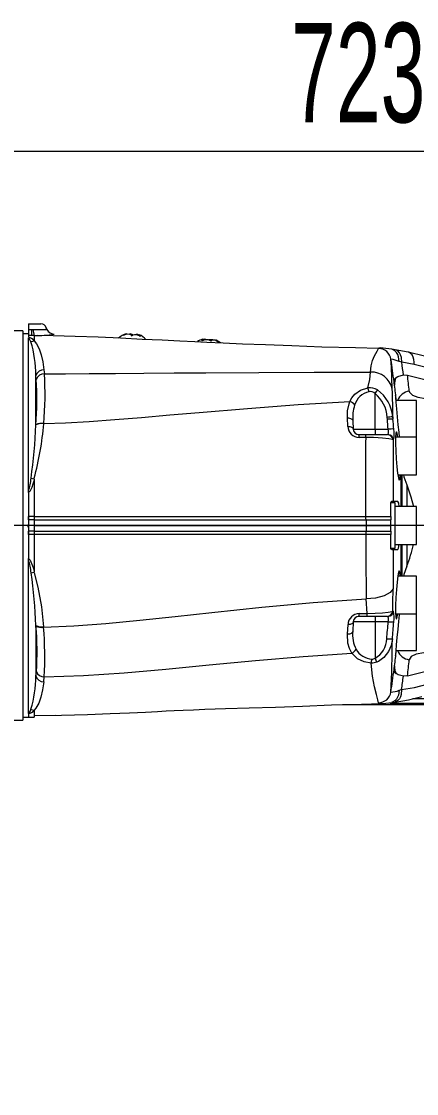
# Model space of a CAD drawing. Header units: millimetres. Extents: x 26 to 585, y 36 to 406.
# Drawn here: x 137.76 to 151.66, y 362.75 to 400.49 of the extents above; entities that cross this region are included whole.
import ezdxf

# ---------------------------------------------------------------- set-up
doc = ezdxf.new("R2010")
doc.units = ezdxf.units.MM
doc.styles.add('SLDTEXTSTYLE0', font='TXT', dxfattribs={"width": 0.605})
doc.dimstyles.new('SLDDIMSTYLE0', dxfattribs={"dimtxt": 3.5, "dimasz": 3.5, "dimexe": 0, "dimexo": 0.0625, "dimgap": 0.875, "dimtad": 1, "dimtoh": 1, "dimlfac": 10, "dimrnd": 1e-09, "dimzin": 12, "dimdsep": 46, "dimtxsty": 'SLDTEXTSTYLE0', "dimsah": 1, "dimcen": 0.09, "dimadec": 0, "dimazin": 0, "dimtfac": 1, "dimtdec": 3, "dimtofl": 0, "dimtmove": 0, "dimatfit": 3, "dimfxl": 1, "dimfrac": 2, "dimtolj": 1, "dimtzin": 12, "dimarcsym": 0})

# ---------------------------------------------------------------- blocks, each defined once
blk = doc.blocks.new('*D4')
at = {"color": 7, "linetype": 'Continuous', "lineweight": 0, "transparency": 16777216}
for p, q in [((115.108, 371.096), (115.108, 397.429)), ((187.405, 390.692), (187.405, 397.429)), ((115.108, 395.929), (187.405, 395.929))]:
    blk.add_line(p, q, dxfattribs=at)
for points in [[(115.108, 395.929), (118.608, 395.39), (118.608, 396.467)], [(187.405, 395.929), (183.905, 396.467), (183.905, 395.39)]]:
    blk.add_solid(points, dxfattribs=at)
at = {"color": 7, "linetype": 'Continuous', "lineweight": 0, "transparency": 16777216, "insert": (147.249, 400.441), "char_height": 3.5, "attachment_point": 1, "style": 'SLDTEXTSTYLE0'}
blk.add_mtext('723', dxfattribs=at)
blk = doc.blocks.new('*D7')
at = {"color": 7, "linetype": 'Continuous', "lineweight": 0, "transparency": 16777216}
for p, q in [((176.289, 382.746), (54.402, 382.746)), ((55.902, 382.746), (55.902, 362.746)), ((104.053, 362.746), (54.402, 362.746))]:
    blk.add_line(p, q, dxfattribs=at)
for points in [[(55.902, 382.746), (55.363, 379.246), (56.44, 379.246)], [(55.902, 362.746), (56.44, 366.246), (55.363, 366.246)]]:
    blk.add_solid(points, dxfattribs=at)
at = {"color": 7, "linetype": 'Continuous', "lineweight": 0, "transparency": 16777216, "insert": (51.39, 368.739), "char_height": 3.5, "attachment_point": 1, "rotation": 90, "style": 'SLDTEXTSTYLE0'}
blk.add_mtext('200', dxfattribs=at)

msp = doc.modelspace()

# ---------------------------------------------------------------- linework, layer by layer
at = {"color": 7, "linetype": 'Continuous', "lineweight": 15}
for p, q in [((137.804631, 389.596269), (137.404631, 389.596269)), ((137.804631, 389.596269), (137.804631, 375.896261)), ((138.004629, 389.846263), (138.439409, 389.846263)), ((138.004629, 389.846263), (138.004629, 389.646266)), ((138.004629, 389.646266), (138.10463, 389.646266)), ((138.004629, 389.646266), (138.004629, 389.43281)), ((138.10463, 389.646266), (138.10463, 389.43281)), ((138.10463, 389.646266), (138.170252, 389.646266)), ((138.170243, 389.646266), (138.653184, 389.646266)), ((138.439409, 389.846263), (138.439418, 389.846263)), ((138.631854, 389.700733), (138.631854, 389.700721)), ((138.653184, 389.646266), (138.631854, 389.700721)), ((138.004629, 389.496265), (137.804631, 389.496265)), ((138.10463, 389.43281), (138.004629, 389.43281)), ((138.004629, 389.43281), (138.004629, 389.390157)), ((138.004629, 383.957026), (138.004629, 389.356694)), ((138.204629, 389.433513), (138.10463, 389.43281)), ((138.204629, 389.251921), (138.204543, 389.247952)), ((138.204543, 389.247952), (138.204629, 389.247856)), ((138.204629, 389.433513), (138.204629, 389.251921)), ((141.903982, 389.462362), (141.901872, 389.43219)), ((144.146673, 389.269553), (144.148971, 389.302395)), ((150.91644, 388.934157), (150.799335, 388.950918)), ((151.371844, 388.850854), (150.916458, 388.934145)), ((154.02735, 388.189898), (151.372058, 388.850794)), ((151.142336, 388.49468), (151.052065, 388.521657)), ((151.57928, 388.414929), (151.142336, 388.49468)), ((154.219122, 387.75811), (151.57928, 388.414917)), ((138.549528, 388.229261), (138.564, 388.085423)), ((138.564, 388.085423), (138.564018, 388.085423)), ((151.203437, 388.047383), (151.344336, 388.033388)), ((138.26421, 386.29062), (138.26421, 388.031421)), ((138.278521, 387.890027), (138.26421, 388.031421)), ((151.344336, 388.033388), (153.946985, 387.384258)), ((150.20463, 386.135803), (150.20463, 387.397085)), ((151.664628, 387.152038), (150.935013, 387.152038)), ((149.245114, 386.234496), (149.230559, 386.534033)), ((150.636853, 386.486016), (150.629521, 386.553524)), ((150.834937, 386.531375), (150.825937, 386.569522)), ((150.834937, 386.531375), (150.83505, 386.494277)), ((138.26421, 386.29062), (138.264538, 386.295257)), ((138.543324, 386.335931), (138.543353, 386.335931)), ((149.421419, 386.425982), (149.436624, 386.135803)), ((149.436624, 386.135803), (150.20463, 386.135803)), ((149.636347, 385.94626), (149.868912, 385.94626)), ((149.874325, 385.844217), (149.642564, 385.843859)), ((149.868847, 385.94626), (150.638754, 385.94626)), ((150.20463, 386.135803), (150.20463, 385.94626)), ((150.20463, 386.135803), (150.666619, 386.135803)), ((151.664628, 385.852359), (150.914628, 385.852359)), ((150.854743, 385.761342), (150.83688, 385.761342)), ((138.194982, 384.38438), (138.204629, 384.41423)), ((138.204629, 384.344087), (138.204629, 383.063457)), ((151.009131, 384.525357), (151.664628, 384.525357)), ((151.108707, 384.525357), (151.108707, 383.40976)), ((138.004629, 383.905146), (138.004629, 383.957026)), ((138.004629, 383.905146), (138.004629, 383.063457)), ((150.754631, 383.06341), (150.754631, 383.556268)), ((150.914628, 383.546267), (150.754631, 383.546267)), ((150.839771, 383.596263), (150.794632, 383.596263)), ((151.005949, 383.596263), (150.839407, 383.596263)), ((150.914628, 382.461331), (150.914628, 383.546267)), ((151.664628, 383.40976), (150.914628, 383.40976)), ((137.993879, 382.693146), (138.004629, 382.778154)), ((138.004629, 382.946263), (138.004629, 383.063457)), ((138.204629, 383.063457), (138.004629, 383.063457)), ((138.004629, 383.063457), (138.004629, 382.946263)), ((138.004629, 382.946263), (138.004629, 382.746265)), ((138.204629, 382.946263), (138.004629, 382.946263)), ((138.204629, 383.063457), (138.204629, 382.946263)), ((138.204629, 382.946263), (138.204629, 382.746265)), ((138.204629, 382.946263), (149.885971, 382.946263)), ((149.885971, 382.946263), (149.893177, 382.746265)), ((149.885971, 382.946263), (150.754631, 382.946263)), ((150.754631, 383.06341), (150.754631, 382.946263)), ((150.754631, 382.746265), (150.754631, 382.946263)), ((138.204629, 382.746265), (138.004629, 382.746265)), ((138.004629, 382.746265), (138.004629, 382.546268)), ((138.004629, 382.429073), (138.004629, 382.546268)), ((138.204629, 382.546268), (138.004629, 382.546268)), ((138.004629, 382.546268), (138.004629, 382.429073)), ((138.204629, 382.429073), (138.004629, 382.429073)), ((138.004629, 382.429073), (138.004629, 381.587372)), ((138.204629, 382.746265), (149.893177, 382.746265)), ((138.204629, 382.746265), (138.204629, 382.546268)), ((138.204629, 382.546268), (138.204629, 382.429073)), ((138.204629, 382.546268), (149.885971, 382.546268)), ((138.204629, 382.429073), (138.204629, 381.148443)), ((149.893177, 382.746265), (149.885971, 382.546268)), ((149.885971, 382.546268), (150.754631, 382.546268)), ((149.893177, 382.746265), (150.754631, 382.746265)), ((150.754631, 382.546268), (150.754631, 382.746265)), ((150.754631, 382.546268), (150.754631, 382.429014)), ((150.754631, 381.936262), (150.754631, 382.429014)), ((150.914628, 381.946264), (150.914628, 382.461331)), ((150.914628, 382.08277), (151.664628, 382.08277)), ((151.108707, 382.08277), (151.108707, 380.967174)), ((150.755901, 381.946264), (150.914628, 381.946264)), ((150.794632, 381.896267), (150.839199, 381.896267)), ((150.839032, 381.896267), (151.005949, 381.896267)), ((138.004629, 381.535492), (138.004629, 381.587372)), ((138.004629, 376.135836), (138.004629, 381.535492)), ((151.664628, 380.967174), (151.00788, 380.967174)), ((149.924208, 379.64773), (149.89344, 380.162618)), ((150.826896, 379.731188), (150.854743, 379.731188)), ((149.436624, 379.356728), (149.419273, 379.025612)), ((150.20463, 379.356728), (149.436624, 379.356728)), ((149.915678, 379.546259), (149.636347, 379.546259)), ((149.648488, 379.648576), (149.926294, 379.647825)), ((150.628657, 379.546259), (149.913616, 379.546259)), ((150.20463, 379.546259), (150.20463, 379.356728)), ((150.20463, 379.356728), (150.20463, 378.070269)), ((150.666619, 379.356728), (150.20463, 379.356728)), ((150.914628, 379.640172), (151.664628, 379.640172)), ((138.26421, 379.22313), (138.26421, 377.441607)), ((138.265491, 379.205129), (138.26421, 379.22313)), ((138.535948, 379.165552), (138.535962, 379.165552)), ((149.234892, 378.914902), (149.251867, 379.257558)), ((150.934757, 378.340493), (151.664628, 378.340493)), ((151.343895, 377.45565), (153.869606, 378.085349)), ((138.26421, 377.441607), (138.28123, 377.608059)), ((138.543225, 377.243481), (138.560248, 377.413008)), ((138.560227, 377.413008), (138.560248, 377.413008)), ((151.343895, 377.45565), (151.202984, 377.441666)), ((151.046849, 376.943312), (151.138175, 376.968668)), ((149.05463, 376.446269), (154.154629, 376.446269)), ((150.723983, 376.496265), (154.204632, 376.496265)), ((150.790156, 376.513717), (150.909437, 376.528857)), ((154.536808, 376.646266), (151.527585, 376.646266)), ((137.804631, 375.996266), (138.004629, 375.996266)), ((138.004629, 376.124583), (138.004629, 376.135836)), ((138.004629, 376.124583), (138.004629, 375.996266)), ((138.004629, 375.996266), (138.204629, 375.996266)), ((138.203884, 376.24471), (138.204629, 376.245497)), ((138.203884, 376.24471), (138.204629, 376.240609)), ((138.204629, 376.240609), (138.204629, 375.996266)), ((138.204629, 376.050935), (138.952387, 376.065908)), ((137.404631, 375.896261), (137.804631, 375.896261))]:
    msp.add_line(p, q, dxfattribs=at)
at = {"color": 8, "linetype": 'Continuous', "lineweight": 15}
for p, q in [((151.664628, 385.965822), (151.664628, 387.152038)), ((151.664628, 385.852359), (151.664628, 385.965822)), ((151.664628, 384.696279), (151.664628, 385.852359)), ((151.664628, 384.525357), (151.664628, 384.696279)), ((151.151038, 384.525357), (151.151038, 383.40976)), ((151.324243, 384.1781), (151.324243, 383.40976)), ((150.794632, 383.596263), (150.794632, 383.546267)), ((151.664628, 382.30146), (151.664628, 383.40976)), ((151.151038, 382.08277), (151.151038, 380.967174)), ((151.324243, 382.08277), (151.324243, 381.31784)), ((151.664628, 382.08277), (151.664628, 382.30146)), ((150.794632, 381.946264), (150.794632, 381.896267)), ((151.664628, 380.104039), (151.664628, 380.967174)), ((151.664628, 379.640172), (151.664628, 380.104039)), ((151.664628, 378.340493), (151.664628, 379.640172))]:
    msp.add_line(p, q, dxfattribs=at)
at = {"color": 7, "linetype": 'Continuous', "lineweight": 15, "flags": 128}
for points in [[(138.092298, 389.218126), (138.032196, 389.331589), (138.004629, 389.356694)], [(138.092298, 389.218126), (138.104967, 389.223943), (138.204543, 389.247952)], [(138.204629, 389.247856), (138.204632, 389.247856), (138.286976, 389.142547), (138.378013, 388.968609), (138.451255, 388.759802), (138.509507, 388.511787), (138.549528, 388.229261)], [(150.326867, 388.981197), (149.515385, 388.997517), (148.333699, 389.030359), (147.276614, 389.066038), (146.345724, 389.101682), (145.53972, 389.135299), (144.855295, 389.165554), (144.287951, 389.191637), (143.85928, 389.211808), (143.330739, 389.236973), (142.709521, 389.266835), (142.008344, 389.300571), (141.244293, 389.336655), (140.454421, 389.372096), (139.653073, 389.404211), (138.875134, 389.428315), (138.336943, 389.435718)], [(141.350378, 389.445982), (141.44005, 389.479599), (141.504894, 389.490245), (141.560856, 389.486764), (141.599325, 389.47073), (141.621984, 389.443026), (141.62666, 389.426658)], [(141.62666, 389.426658), (141.67724, 389.463017), (141.731674, 389.47439), (141.796488, 389.470289), (141.860289, 389.452491), (141.922749, 389.421997), (141.949675, 389.404068)], [(141.906307, 389.44845), (141.849557, 389.466152), (141.796599, 389.470265)], [(141.949675, 389.404068), (141.913364, 389.446507), (141.904009, 389.462338), (141.912637, 389.462159)], [(144.12816, 389.304087), (144.13409, 389.3064), (144.148649, 389.305816), (144.143532, 389.292822), (144.120944, 389.268289), (144.10523, 389.25334)], [(144.10523, 389.25334), (144.191737, 389.287184), (144.261191, 389.297507), (144.328014, 389.293275), (144.381372, 389.276192), (144.422404, 389.247201), (144.436292, 389.23019)], [(144.436292, 389.23019), (144.460339, 389.268408), (144.497744, 389.280961), (144.550041, 389.277742), (144.607584, 389.260373), (144.669388, 389.229939), (144.697879, 389.211903)], [(144.697879, 389.211903), (144.638194, 389.255975), (144.607205, 389.273308), (144.592709, 389.274762), (144.593538, 389.271305)], [(150.047017, 388.148377), (150.065012, 388.372455), (150.116027, 388.560329), (150.184108, 388.715027), (150.282694, 388.885758), (150.327278, 388.980029)], [(150.327278, 388.980029), (150.351889, 388.995931), (150.415344, 388.996396)], [(150.799228, 388.950954), (150.580234, 388.982687), (150.409193, 388.997386)], [(138.564018, 388.085423), (139.30629, 388.089655), (140.143193, 388.095293), (141.065506, 388.101886), (142.064009, 388.109014), (143.129472, 388.116358), (144.252662, 388.123629), (146.112097, 388.134251), (148.055495, 388.142894), (150.047148, 388.148365)], [(149.952657, 387.597571), (150.018478, 387.888966), (150.047285, 388.148365)], [(150.943399, 387.955222), (151.00847, 387.997756), (151.203437, 388.047383)], [(149.318303, 387.106416), (149.318303, 387.106416), (149.391616, 387.246154), (149.492831, 387.370584), (149.693615, 387.513361), (149.953217, 387.597213)], [(150.927008, 387.327371), (150.924833, 387.332068), (150.928004, 387.250374), (150.939883, 387.083719), (150.959153, 386.850415), (150.983716, 386.575864), (151.01086, 386.290536), (151.037491, 386.026976), (151.056523, 385.852585)], [(151.407565, 387.473462), (151.415891, 387.439213), (151.516844, 387.332843), (151.712901, 387.25873), (151.979483, 387.222646), (152.29292, 387.227736)], [(138.543353, 386.335931), (139.312256, 386.362944), (140.145711, 386.41058), (141.038267, 386.474834), (141.984473, 386.551688), (142.978875, 386.63728), (144.01601, 386.727796), (145.718999, 386.870859), (147.492851, 387.001989), (149.316497, 387.106321)], [(149.230559, 386.534033), (149.236835, 386.788533), (149.288649, 387.033258), (149.316497, 387.106321), (149.316497, 387.106321)], [(149.316497, 387.106321), (149.317879, 387.106226), (149.318189, 387.106154)], [(149.318189, 387.106154), (149.318297, 387.106405), (149.318303, 387.106416)], [(149.230559, 386.534033), (149.267502, 386.532257), (149.302847, 386.526416), (149.335367, 386.5167), (149.36393, 386.503468), (149.387533, 386.487172), (149.405361, 386.468373), (149.416787, 386.447737), (149.421419, 386.425982)], [(150.825913, 386.569629), (150.825913, 386.569617), (150.83505, 386.494277), (150.83505, 386.494277)], [(138.543353, 386.335931), (138.543353, 386.335919), (138.542981, 386.331067)], [(149.245114, 386.234496), (149.282212, 386.233113), (149.317718, 386.227951), (149.350388, 386.219189), (149.37907, 386.207125), (149.402762, 386.192189), (149.420638, 386.174915), (149.432052, 386.155889), (149.436624, 386.135803)], [(150.836957, 385.76133), (150.836957, 385.76133), (150.821264, 385.770664), (150.685448, 385.803125), (150.460918, 385.825846), (150.313539, 385.834263), (150.149317, 385.840223), (149.873794, 385.844157), (149.873788, 385.844157)], [(151.004083, 385.852359), (150.977237, 385.991166), (150.953598, 386.03885), (150.935937, 385.989855), (150.926251, 385.850416), (150.925554, 385.637114), (150.933851, 385.374162), (150.9502, 385.09054), (150.972826, 384.81736), (150.999237, 384.58514), (151.02647, 384.420667), (151.051391, 384.343384), (151.071114, 384.36235), (151.083405, 384.474907), (151.084883, 384.525357)], [(150.83688, 385.761748), (150.838078, 385.072038), (150.83893, 384.339378), (150.839407, 383.596478)], [(138.204629, 384.344087), (138.161317, 384.202884), (138.11963, 384.087823), (138.08584, 384.011851), (138.048736, 383.948837), (138.020484, 383.916734), (138.004629, 383.905146)], [(138.095854, 384.411845), (138.100211, 384.410737), (138.194982, 384.38438)], [(138.194982, 384.38438), (138.196863, 384.383414), (138.198815, 384.381352), (138.201184, 384.376464), (138.204319, 384.356807), (138.204656, 384.34417)], [(151.20138, 384.525357), (151.218987, 384.46295), (151.324243, 384.1781)], [(151.324243, 384.1781), (151.469071, 383.751104), (151.560832, 383.40976)], [(151.055796, 383.40976), (151.035566, 383.537565), (151.005949, 383.596263)], [(138.204629, 383.063457), (138.204635, 383.063457), (138.213424, 383.063457), (139.418162, 383.062849), (140.624584, 383.061717), (141.831527, 383.060406), (143.03783, 383.059237), (144.242329, 383.05857), (147.055907, 383.058892), (149.873246, 383.060084)], [(149.875582, 382.43191), (147.869913, 382.430241), (145.866264, 382.428429), (143.864093, 382.427249), (142.309625, 382.42713), (140.941809, 382.42769), (139.572031, 382.428537), (138.204635, 382.429073), (138.204629, 382.429073)], [(151.005949, 381.896267), (151.032884, 381.944511), (151.056565, 382.08277)], [(150.794632, 381.896267), (150.766695, 381.90764), (150.761426, 381.913958), (150.756825, 381.923197), (150.755192, 381.929586), (150.754631, 381.936262)], [(150.839032, 381.896124), (150.838173, 381.180475), (150.83688, 380.514548)], [(138.004629, 381.587372), (138.019917, 381.576286), (138.063253, 381.521747), (138.168753, 381.26689), (138.204629, 381.148443)], [(151.324243, 381.31784), (151.213635, 381.017933), (151.199664, 380.967174)], [(138.096158, 381.078503), (138.100381, 381.079588), (138.194431, 381.105838)], [(138.204653, 381.14836), (138.204206, 381.133602), (138.203145, 381.123565), (138.201753, 381.116758), (138.199059, 381.109939), (138.197289, 381.107614), (138.19537, 381.106208), (138.194431, 381.105838)], [(138.194431, 381.105838), (138.204629, 381.074438), (138.204629, 381.074426)], [(138.204629, 381.074426), (138.204632, 381.074426), (138.334883, 380.573414), (138.458414, 379.880438), (138.53463, 379.183612)], [(151.085413, 380.967174), (151.075781, 381.104992), (151.058329, 381.153665), (151.034964, 381.107185), (151.008231, 380.969928), (150.981141, 380.756686), (150.956834, 380.491624), (150.938124, 380.20545), (150.927145, 379.931197), (150.925071, 379.699741), (150.932057, 379.536376), (150.947292, 379.458723), (150.969113, 379.475496), (150.995136, 379.585538), (151.003523, 379.640172)], [(150.83688, 380.514548), (150.737167, 380.384193), (150.521738, 380.268703), (150.220568, 380.191491), (149.89344, 380.162618)], [(138.535962, 379.165552), (139.598484, 379.210601), (140.727852, 379.294882), (141.918016, 379.408369), (143.162922, 379.541312), (144.45648, 379.684279), (146.213857, 379.870937), (148.030622, 380.037496), (149.89335, 380.162618)], [(149.924208, 379.647765), (149.924214, 379.647765), (150.213392, 379.65679), (150.464411, 379.671548), (150.670535, 379.692612), (150.804211, 379.720173), (150.826819, 379.731212), (150.826819, 379.731212)], [(149.436624, 379.356728), (149.432231, 379.336999), (149.421288, 379.318283), (149.404157, 379.301212), (149.381418, 379.286347), (149.353833, 379.274199), (149.322326, 379.265163), (149.287952, 379.259548), (149.251867, 379.257558)], [(151.057298, 379.646263), (151.052023, 379.601095), (151.027382, 379.367564), (151.000221, 379.092179), (150.973631, 378.8061), (150.950683, 378.542385), (150.934053, 378.331552), (150.925595, 378.197334), (150.926192, 378.154097), (150.93571, 378.205893), (150.952292, 378.340493)], [(138.53463, 379.183612), (138.535948, 379.165564), (138.535948, 379.165552)], [(149.419273, 379.025612), (149.414791, 379.003845), (149.403811, 378.983138), (149.386687, 378.964207), (149.364001, 378.947661), (149.3365, 378.934059), (149.3051, 378.923867), (149.270851, 378.917406), (149.234892, 378.914902)], [(149.38379, 378.254972), (149.38379, 378.254972), (149.299372, 378.418527), (149.250329, 378.603015), (149.234892, 378.914902)], [(150.812144, 378.750966), (150.812138, 378.750966), (150.766529, 378.526066), (150.678385, 378.314445), (150.51098, 378.093443), (150.320543, 377.959178), (150.263275, 377.934299)], [(138.560248, 377.413008), (139.940996, 377.46558), (141.369305, 377.563856), (142.843012, 377.693007), (144.359917, 377.839003), (145.992956, 377.995143), (147.668416, 378.1391), (149.383951, 378.254972)], [(150.071521, 377.901182), (149.818517, 377.946017), (149.582268, 378.05743), (149.384112, 378.254984), (149.384112, 378.254984)], [(152.296711, 378.265045), (152.230401, 378.269658), (151.915867, 378.266332), (151.653619, 378.219531), (151.477618, 378.134868), (151.407892, 378.022371)], [(150.263275, 377.934299), (150.127406, 377.902732), (150.068922, 377.901063), (150.068916, 377.901063)], [(150.326575, 376.501761), (150.307293, 376.609824), (150.255979, 376.797662), (150.189258, 377.062378), (150.117792, 377.43846), (150.068922, 377.900956)], [(150.087858, 378.045092), (150.123049, 378.045473), (150.20463, 378.070269)], [(151.202984, 377.441666), (151.011861, 377.489398), (150.943167, 377.533684)], [(138.543225, 377.243481), (138.50203, 376.955793), (138.441361, 376.705072), (138.362966, 376.492355), (138.263986, 376.317821), (138.204632, 376.245497), (138.204629, 376.245497)], [(151.138175, 376.968668), (151.593251, 377.045927), (152.040363, 377.159045)], [(150.909455, 376.528869), (151.382793, 376.609371), (151.853479, 376.728664)], [(138.204629, 376.054881), (139.163158, 376.069019), (140.079151, 376.093684), (140.87883, 376.12221), (141.559193, 376.150773), (142.117483, 376.176904), (142.55131, 376.199124), (142.846645, 376.215802), (143.128184, 376.230834), (143.449704, 376.245687), (143.811668, 376.260422), (144.214607, 376.275168), (144.941507, 376.29926), (145.776082, 376.325403), (146.697686, 376.355884), (147.648106, 376.390407), (148.672909, 376.426742), (149.729247, 376.459036), (150.421805, 376.474641)], [(150.423516, 376.476465), (150.587071, 376.487634), (150.790072, 376.513694)], [(138.092346, 376.274536), (138.10385, 376.269207), (138.203884, 376.24471)]]:
    msp.add_lwpolyline(points, dxfattribs=at)
at = {"color": 8, "linetype": 'Continuous', "lineweight": 15, "flags": 128}
for points in [[(151.052065, 388.521657), (151.033575, 388.688729), (151.003278, 388.769374), (150.959153, 388.840506), (150.903667, 388.897095), (150.840754, 388.935969), (150.798024, 388.943765)], [(151.142336, 388.49468), (151.130326, 388.666544), (151.103909, 388.749967), (151.063807, 388.8234), (151.01238, 388.881312), (150.953532, 388.920257), (150.915719, 388.926671)], [(151.57928, 388.414929), (151.582784, 388.501559), (151.572866, 388.590584), (151.547707, 388.675688), (151.507492, 388.749812), (151.454724, 388.806865), (151.393742, 388.843272), (151.371337, 388.84866)], [(151.046849, 376.943312), (151.027347, 376.777325), (150.996895, 376.697169), (150.952894, 376.626299), (150.897778, 376.569627), (150.835372, 376.530299), (150.788827, 376.521085)], [(151.138175, 376.968668), (151.125205, 376.797912), (151.098675, 376.715002), (151.05877, 376.641808), (151.007796, 376.583765), (150.949551, 376.544259), (150.908656, 376.536558)], [(150.421763, 376.476596), (150.350744, 376.4814), (150.326575, 376.501761)]]:
    msp.add_lwpolyline(points, dxfattribs=at)
at = {"color": 7, "linetype": 'Continuous', "lineweight": 15}
for centre, radius, start, end in [((138.764204, 389.633084), 0.594098, 178.7286062, 199.628638), ((138.439417, 389.646271), 0.199992, 15.7986758, 90.0023771), ((138.439426, 389.646278), 0.199985, 15.8007135, 90.0022938), ((138.920422, 389.782499), 0.299929, 195.8201868, 268.5740628), ((138.919804, 389.786454), 0.3, 208.48584, 268.6550819), ((137.95886, 389.058666), 0.31265, 38.1790172, 81.5822988), ((134.077864, 388.030771), 4.186346, 0.0088942, 16.476705), ((138.261605, 393.737917), 4.304817, 269.2416415, 278.7027373), ((141.643507, 388.824853), 0.7, 106.7705033, 132.5361014), ((141.504519, 389.254102), 0.246125, 102.8038734, 128.7756244), ((141.583282, 389.313499), 0.175302, 58.0269248, 98.3221808), ((141.619687, 388.826519), 0.7, 42.3085403, 65.2778248), ((144.33693, 388.636511), 0.7, 107.3827807, 123.7342329), ((144.19727, 389.154021), 0.15106, 69.7746551, 110.3946903), ((144.429035, 389.077531), 0.210772, 72.7757027, 106.2798828), ((144.31311, 388.638177), 0.7, 50.579194, 64.6981281), ((150.318753, 388.530635), 0.449475, 8.5396142, 88.9131918), ((117.107392, 386.640906), 33.712671, 1.5559944, 3.3269585), ((112.326699, 382.850279), 38.863829, 7.3298031, 8.5039654), ((150.605434, 387.406778), 1.201014, 68.1685061, 82.4496236), ((111.593937, 382.864553), 39.947143, 7.4546957, 8.1022107), ((138.545956, 387.929754), 0.299528, 89.3166912, 160.1581581), ((138.557721, 387.788352), 0.297137, 88.7890933, 159.9901633), ((127.099057, 387.346174), 11.48877, 354.9552926, 3.6892674), ((150.062643, 387.383812), 0.764708, 13.0395603, 91.1507321), ((127.837111, 387.184133), 10.465243, 355.1276551, 3.8676098), ((151.036268, 387.82035), 0.163754, 124.5500955, 184.1332302), ((145.82253, 387.053684), 5.106512, 7.0906956, 8.500829), ((151.33262, 387.73771), 0.445875, 150.8016988, 186.9142848), ((111.195929, 382.746264), 40, 6.3236302, 7.0909152), ((111.132708, 383.20897), 40.5, 6.0442334, 6.8413929), ((150.126754, 386.800579), 0.667411, 101.5312727, 164.256948), ((149.989044, 386.993392), 0.605155, 60.4640559, 93.4494168), ((149.417911, 387.369719), 0.581641, 8.3833544, 23.024495), ((150.040645, 387.214098), 0.245713, 48.1346983, 101.133223), ((154.087002, 384.871046), 4.631812, 145.1182878, 146.9502423), ((149.458219, 386.492347), 1.172893, 2.9898228, 50.4772593), ((149.528013, 386.461801), 1.302385, 4.727556, 54.3347091), ((126.353198, 386.391624), 24.482155, 0.3268944, 2.7268425), ((149.26233, 386.85841), 0.253964, 29.0335172, 77.2937902), ((150.828163, 386.548002), 1.412026, 162.1142063, 184.957376), ((150.831314, 385.292699), 1.276667, 90.2413482, 99.0933556), ((120.100109, 386.971368), 18.176853, 351.9051524, 357.8536912), ((127.839828, 387.23206), 10.741008, 344.7908585, 355.1881814), ((138.468248, 385.865251), 0.471773, 80.8854461, 115.6257668), ((138.46381, 385.905176), 0.438032, 79.5413973, 117.0601144), ((149.647327, 386.246214), 0.402384, 181.6688313, 269.3217592), ((150.785008, 385.313218), 1.182118, 87.5737863, 97.1998219), ((111.599711, 382.99166), 39.193226, 4.6013027, 5.1151197), ((111.337146, 382.959988), 39.655714, 4.602867, 5.1132497), ((149.636396, 386.146308), 0.200048, 183.0102556, 269.9859743), ((149.087671, 385.861561), 0.555175, 358.172838, 8.7755021), ((149.244039, 385.861953), 0.630535, 358.3881072, 7.6838401), ((504.797846, 384.214834), 354.927802, 179.73704008, 180.18640525), ((150.638334, 385.747002), 0.199258, 4.1236051, 89.8792953), ((150.406882, 386.054701), 0.272104, 336.5139061, 17.3408035), ((150.655944, 385.74694), 0.19932, 4.1436473, 89.8560661), ((150.804573, 384.957277), 1.186572, 87.0825755, 96.67645), ((149.965897, 385.975814), 0.914355, 346.4343048, 10.4917015), ((135.94702, 384.606287), 2.157613, 342.4873485, 354.8295473), ((150.794624, 383.556271), 0.039992, 89.988139, 180.0033227), ((150.002413, 468.000841), 84.940762, 269.91197513, 270.50740667), ((151.049369, 383.031712), 1.176471, 178.6192652, 184.1651481), ((150.983121, 382.459314), 1.108842, 175.5029624, 181.4149216), ((149.979672, 283.12931), 99.302727, 89.55285841, 90.06064916), ((498.785194, 384.17293), 348.914981, 180.28588645, 180.6585529), ((145.805096, 383.458738), 5.919834, 338.7985423, 346.5596169), ((135.837423, 380.863769), 2.268919, 5.4307046, 17.2207753), ((121.025359, 378.597001), 17.250218, 2.0801142, 8.2708869), ((102.337413, 380.740829), 48.499995, 358.8070836, 359.7326806), ((150.628156, 379.745514), 0.199256, 270.1681132, 355.8771062), ((150.655926, 379.745597), 0.199339, 270.1490292, 355.854942), ((149.82277, 379.512876), 1.054812, 351.1293043, 11.9446894), ((149.652578, 379.247766), 0.40083, 90.5845931, 178.6002791), ((149.636336, 379.346273), 0.199986, 89.9968719, 177.0032995), ((149.35735, 379.631245), 0.291654, 343.0585738, 3.4067336), ((149.598515, 379.630412), 0.326156, 345.0476971, 3.0352601), ((111.345575, 382.522454), 39.448274, 354.527598, 355.3970604), ((150.442171, 379.439717), 0.239299, 339.7081432, 26.4375331), ((150.804449, 380.531473), 1.182803, 263.3082279, 272.9327465), ((138.464042, 379.64558), 0.46733, 244.6843621, 278.6874979), ((128.20871, 378.30741), 10.096769, 356.0282345, 5.1009911), ((138.460052, 379.590793), 0.431961, 243.2298729, 280.1194295), ((125.741673, 378.111967), 12.837597, 356.878917, 4.7075728), ((150.559311, 378.901411), 1.146784, 173.78245, 206.5848083), ((111.238675, 382.541247), 39.754567, 354.5289254, 355.3960179), ((149.816905, 378.766807), 0.79718, 299.1022727, 359.5451647), ((150.769628, 379.932744), 1.182542, 262.4406076, 272.0604089), ((104.960248, 379.059416), 45.852928, 357.2802957, 359.6145274), ((149.284933, 378.517291), 0.280332, 290.7063502, 332.5811124), ((150.121847, 378.719543), 0.675001, 209.44365, 267.2955693), ((111.195929, 382.746264), 40, 352.9043633, 353.6763698), ((149.157803, 378.091244), 0.933326, 348.2382172, 357.1568467), ((156.226225, 380.586799), 6.526296, 202.6809083, 203.9809459), ((111.132687, 382.283553), 40.5, 353.1536244, 353.9604795), ((138.559954, 377.70968), 0.296672, 200.0315667, 270.0527716), ((112.316623, 382.643708), 38.874007, 351.4790338, 352.6648777), ((151.03637, 377.668966), 0.16428, 175.9522754, 235.4349102), ((145.849553, 378.432332), 5.078893, 351.4878811, 352.9074704), ((151.332148, 377.751502), 0.445815, 173.0780277, 209.2475915), ((134.060796, 377.464416), 4.203476, 343.5564532, 359.689097), ((138.54543, 377.542113), 0.298641, 199.6666529, 269.5770244), ((111.556885, 382.632939), 39.984528, 351.8567885, 352.5401143), ((150.317401, 376.950841), 0.449174, 271.1703004, 351.4027979), ((150.760365, 377.601834), 0.71814, 270.0927652, 293.5110077), ((137.822879, 376.347866), 0.279267, 310.6028146, 344.7767227), ((137.95027, 376.448673), 0.328617, 279.5215118, 320.7171722)]:
    msp.add_arc(centre, radius, start, end, dxfattribs=at)
at = {"color": 8, "linetype": 'Continuous', "lineweight": 15}
for centre, radius, start, end in [((151.465559, 386.976053), 0.500778, 96.6502321, 159.4256511), ((151.465993, 378.51998), 0.500989, 200.993691, 263.3403106)]:
    msp.add_arc(centre, radius, start, end, dxfattribs=at)

# ---------------------------------------------------------------- dimensions: what is measured, and where the dimension line sits
at = {"color": 7, "linetype": 'Continuous', "lineweight": 0}
dim = msp.add_linear_dim(base=(187.40463, 395.928802), p1=(115.10822, 371.095812), p2=(187.40463, 390.691746), text='723', dimstyle='SLDDIMSTYLE0', dxfattribs=at)
dim.commit()
dim.dimension.update_dxf_attribs({"geometry": '*D4', "text_midpoint": (151.256425, 395.928802), "dimtype": 160})
dim = msp.add_linear_dim(base=(55.901541, 362.746264), p1=(176.288843, 382.746264), p2=(104.053322, 362.746264), angle=90, dimstyle='SLDDIMSTYLE0', dxfattribs=at)
dim.commit()
dim.dimension.update_dxf_attribs({"geometry": '*D7', "text_midpoint": (55.901541, 372.746264), "dimtype": 160})

doc.saveas('drawing.dxf')
